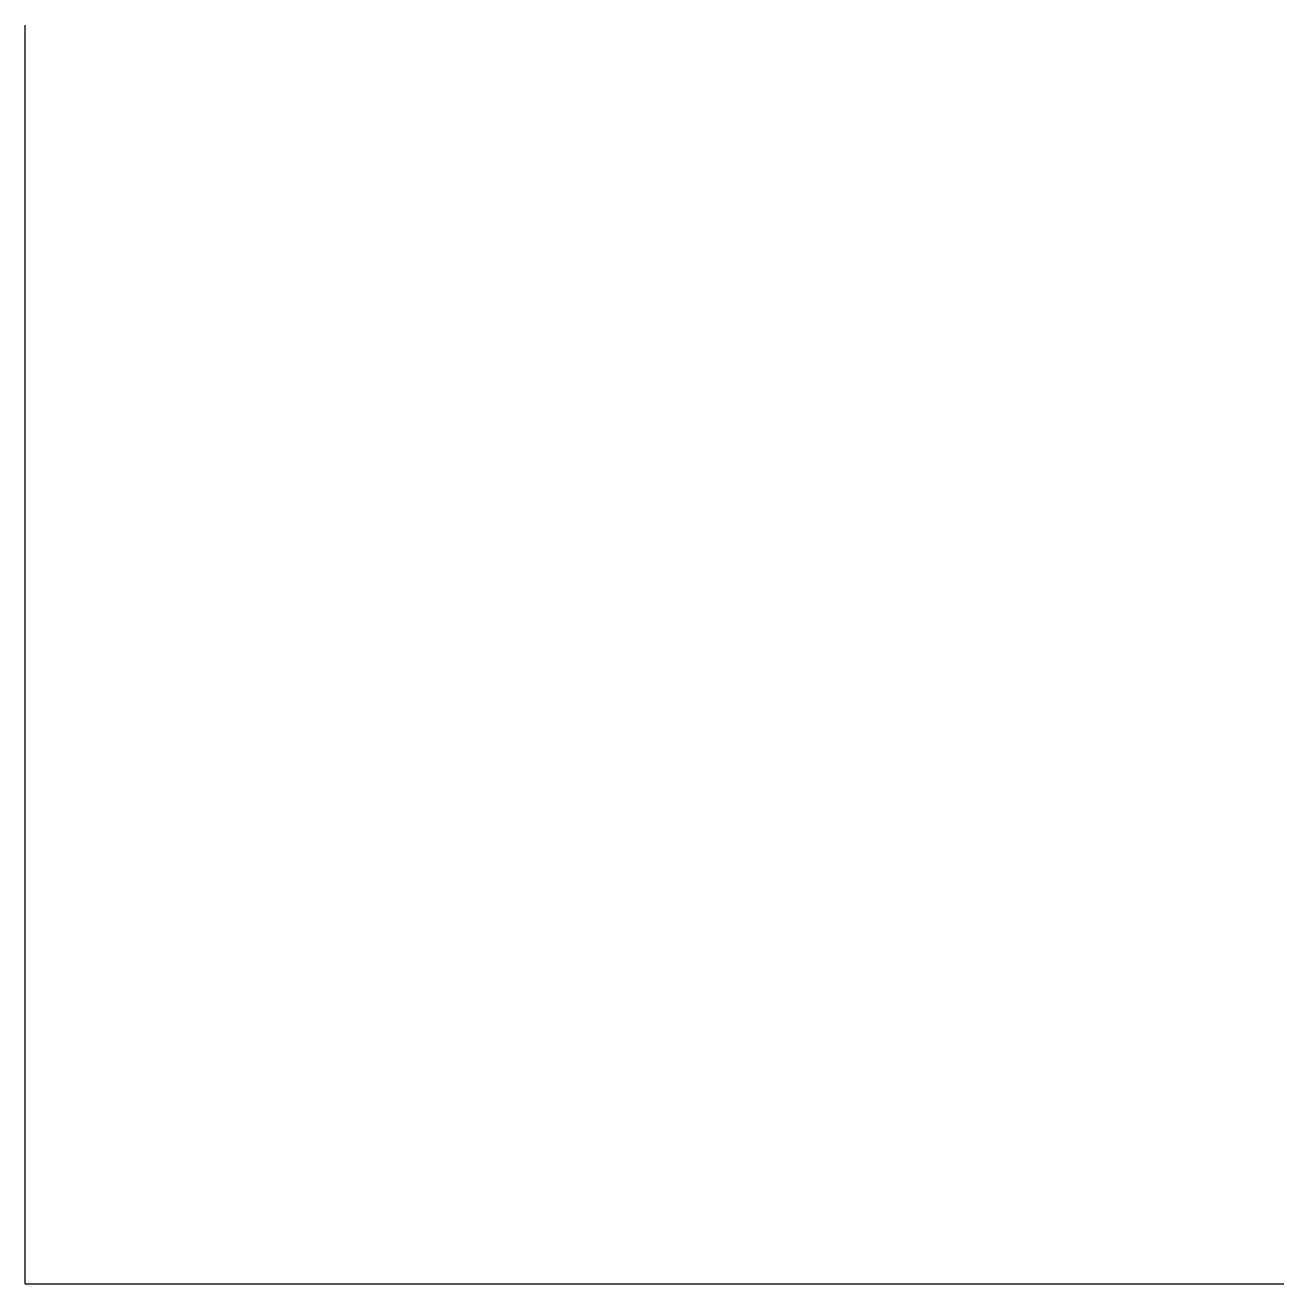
# Model space of a CAD drawing. Header units: millimetres. Extents: x 0 to 1024, y 0 to 1024.
import ezdxf

# ---------------------------------------------------------------- set-up
doc = ezdxf.new("R2010")
doc.units = ezdxf.units.MM
doc.layers.get('0').update_dxf_attribs({"color": 18, "lineweight": 25, "true_color": 0x000000})

msp = doc.modelspace()

# ---------------------------------------------------------------- linework, layer by layer
for q in [(0, 1024), (1024, 0)]:
    msp.add_line((0, 0), q)

doc.saveas('drawing.dxf')
